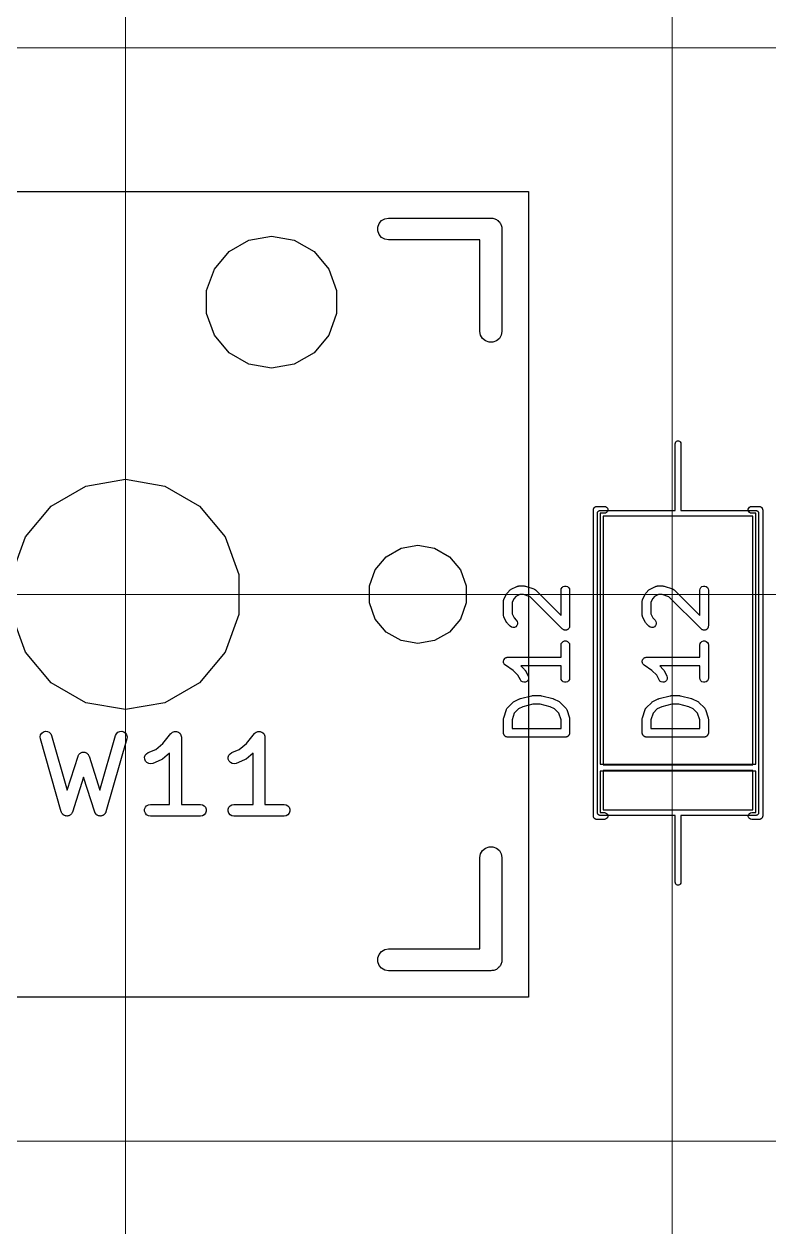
# Model space of a CAD drawing. Header units: millimetres. Extents: x 24 to 200, y 24 to 188.
# Drawn here: x 80.27 to 93.2, y 106.63 to 127.54 of the extents above; entities that cross this region are included whole.
import ezdxf

# ---------------------------------------------------------------- set-up
doc = ezdxf.new("R2010")
doc.units = ezdxf.units.MM
doc.layers.add('3_SwitchPlate', color=6, linetype='Continuous')
doc.layers.add('7_PCBサンプル', color=7, linetype='Continuous')
doc.layers.add('補助線', color=4, linetype='Continuous', lineweight=5, transparency=0.5)

# ---------------------------------------------------------------- blocks, each defined once
blk = doc.blocks.new('hhskb2-F.SilkS')
at = {"layer": '7_PCBサンプル'}
for p, q in [((73.4495, -62.5041), (73.5068, -62.471)), ((73.5068, -62.471), (73.572, -62.4595)), ((73.572, -62.4595), (75.35, -62.4595)), ((75.35, -62.4595), (75.3664, -62.4624)), ((75.3664, -62.4624), (75.3831, -62.4624)), ((75.3831, -62.4624), (75.3987, -62.4681)), ((75.3987, -62.4681), (75.4152, -62.471)), ((75.4152, -62.471), (75.4296, -62.4793)), ((75.4296, -62.4793), (75.4453, -62.485)), ((75.4453, -62.485), (75.458, -62.4957)), ((75.458, -62.4957), (75.4725, -62.5041)), ((73.3844, -62.6169), (73.407, -62.5547)), ((73.3844, -62.6831), (73.3844, -62.6169)), ((73.407, -62.7452), (73.3844, -62.6831)), ((73.407, -62.5547), (73.4495, -62.5041)), ((75.4725, -62.5041), (75.4832, -62.5168)), ((75.4832, -62.5168), (75.4959, -62.5275)), ((75.4959, -62.5275), (75.5043, -62.542)), ((75.5043, -62.542), (75.515, -62.5547)), ((75.515, -62.5547), (75.5207, -62.5704)), ((75.5207, -62.5704), (75.529, -62.5848)), ((75.529, -62.5848), (75.5319, -62.6013)), ((75.5319, -62.6013), (75.5376, -62.6169)), ((75.5376, -62.6169), (75.5376, -62.6336)), ((75.5376, -62.6336), (75.5405, -62.65)), ((75.5405, -62.65), (75.5405, -64.428)), ((70.8025, -63.0411), (71.1476, -62.8418)), ((71.1476, -62.8418), (71.54, -62.7726)), ((71.54, -62.7726), (71.9324, -62.8418)), ((71.9324, -62.8418), (72.2775, -63.0411)), ((73.4495, -62.7959), (73.407, -62.7452)), ((73.5068, -62.829), (73.4495, -62.7959)), ((73.572, -62.8405), (73.5068, -62.829)), ((75.1595, -62.8405), (73.572, -62.8405)), ((75.1595, -64.428), (75.1595, -62.8405)), ((70.5464, -63.3463), (70.8025, -63.0411)), ((72.2775, -63.0411), (72.5336, -63.3463)), ((70.4101, -63.7208), (70.5464, -63.3463)), ((72.5336, -63.3463), (72.6699, -63.7208)), ((70.4101, -64.1192), (70.4101, -63.7208)), ((72.6699, -63.7208), (72.6699, -64.1192)), ((70.5464, -64.4937), (70.4101, -64.1192)), ((72.6699, -64.1192), (72.5336, -64.4937)), ((70.8025, -64.7989), (70.5464, -64.4937)), ((72.5336, -64.4937), (72.2775, -64.7989)), ((75.171, -64.4932), (75.1595, -64.428)), ((75.2041, -64.5505), (75.171, -64.4932)), ((75.2548, -64.593), (75.2041, -64.5505)), ((75.4959, -64.5505), (75.4453, -64.593)), ((75.529, -64.4932), (75.4959, -64.5505)), ((75.5405, -64.428), (75.529, -64.4932)), ((75.3169, -64.6156), (75.2548, -64.593)), ((75.3831, -64.6156), (75.3169, -64.6156)), ((75.4453, -64.593), (75.3831, -64.6156)), ((71.1476, -64.9982), (70.8025, -64.7989)), ((71.54, -65.0674), (71.1476, -64.9982)), ((71.9324, -64.9982), (71.54, -65.0674)), ((72.2775, -64.7989), (71.9324, -64.9982)), ((68.3154, -67.1192), (69, -66.9985)), ((69, -66.9985), (69.6846, -67.1192)), ((67.7134, -67.4667), (68.3154, -67.1192)), ((69.6846, -67.1192), (70.2865, -67.4667)), ((67.2666, -67.9992), (67.7134, -67.4667)), ((70.2865, -67.4667), (70.7334, -67.9992)), ((77.1309, -67.5196), (77.1327, -67.5147)), ((77.1327, -67.5147), (77.1336, -67.5095)), ((77.1336, -67.5095), (77.1362, -67.5049)), ((77.1362, -67.5049), (77.138, -67.5)), ((77.138, -67.5), (77.1414, -67.496)), ((77.1414, -67.496), (77.144, -67.4914)), ((77.144, -67.4914), (77.1481, -67.4881)), ((77.1481, -67.4881), (77.1514, -67.484)), ((77.1514, -67.484), (77.156, -67.4814)), ((77.156, -67.4814), (77.16, -67.478)), ((77.16, -67.478), (77.1649, -67.4762)), ((77.1649, -67.4762), (77.1695, -67.4736)), ((77.1695, -67.4736), (77.1747, -67.4727)), ((77.1747, -67.4727), (77.1796, -67.4709)), ((77.1796, -67.4709), (77.1848, -67.4709)), ((77.1848, -67.4709), (77.19, -67.47)), ((77.19, -67.47), (77.32, -67.47)), ((77.32, -67.47), (77.3405, -67.4736)), ((77.3405, -67.4736), (77.3586, -67.484)), ((77.3586, -67.484), (77.372, -67.5)), ((77.372, -67.5), (77.3791, -67.5196)), ((79.8209, -67.5196), (79.828, -67.5)), ((79.828, -67.5), (79.8414, -67.484)), ((79.8414, -67.484), (79.8595, -67.4736)), ((79.8595, -67.4736), (79.88, -67.47)), ((79.88, -67.47), (80.01, -67.47)), ((80.01, -67.47), (80.0152, -67.4709)), ((80.0152, -67.4709), (80.0204, -67.4709)), ((80.0204, -67.4709), (80.0253, -67.4727)), ((80.0253, -67.4727), (80.0305, -67.4736)), ((80.0305, -67.4736), (80.0351, -67.4762)), ((80.0351, -67.4762), (80.04, -67.478)), ((80.04, -67.478), (80.044, -67.4814)), ((80.044, -67.4814), (80.0486, -67.484)), ((80.0486, -67.484), (80.0519, -67.4881)), ((80.0519, -67.4881), (80.056, -67.4914)), ((80.056, -67.4914), (80.0586, -67.496)), ((80.0586, -67.496), (80.062, -67.5)), ((80.062, -67.5), (80.0638, -67.5049)), ((80.0638, -67.5049), (80.0664, -67.5095)), ((80.0664, -67.5095), (80.0673, -67.5147)), ((80.0673, -67.5147), (80.0691, -67.5196)), ((77.13, -67.53), (77.1309, -67.5248)), ((77.13, -72.85), (77.13, -67.53)), ((77.1309, -67.5248), (77.1309, -67.5196)), ((77.32, -67.59), (77.25, -67.59)), ((77.25, -67.59), (77.25, -71.95)), ((77.3405, -67.5864), (77.32, -67.59)), ((77.3586, -67.576), (77.3405, -67.5864)), ((77.372, -67.56), (77.3586, -67.576)), ((77.3791, -67.5404), (77.372, -67.56)), ((77.3791, -67.5196), (77.3791, -67.5404)), ((79.8209, -67.5404), (79.8209, -67.5196)), ((79.828, -67.56), (79.8209, -67.5404)), ((79.8414, -67.576), (79.828, -67.56)), ((79.8595, -67.5864), (79.8414, -67.576)), ((79.88, -67.59), (79.8595, -67.5864)), ((79.95, -67.59), (79.88, -67.59)), ((79.95, -71.95), (79.95, -67.59)), ((80.0691, -67.5196), (80.0691, -67.5248)), ((80.0691, -67.5248), (80.07, -67.53)), ((80.07, -67.53), (80.07, -72.85)), ((67.0289, -68.6524), (67.2666, -67.9992)), ((70.7334, -67.9992), (70.9711, -68.6524)), ((73.3403, -68.5729), (73.531, -68.3457)), ((73.531, -68.3457), (73.7879, -68.1974)), ((73.7879, -68.1974), (74.08, -68.1458)), ((74.08, -68.1458), (74.3721, -68.1974)), ((74.3721, -68.1974), (74.629, -68.3457)), ((74.629, -68.3457), (74.8197, -68.5729)), ((70.9711, -68.6524), (70.9711, -69.3476)), ((73.2388, -68.8517), (73.3403, -68.5729)), ((74.8197, -68.5729), (74.9212, -68.8517)), ((73.2388, -69.1483), (73.2388, -68.8517)), ((74.9212, -68.8517), (74.9212, -69.1483)), ((75.6301, -68.9801), (75.637, -68.9703)), ((75.637, -68.9703), (75.6846, -68.9227)), ((75.6846, -68.9227), (75.6944, -68.9158)), ((75.6944, -68.9158), (75.7041, -68.9086)), ((75.7041, -68.9086), (75.7993, -68.861)), ((75.7993, -68.861), (75.8035, -68.8598)), ((75.8035, -68.8598), (75.8072, -68.8576)), ((75.8072, -68.8576), (75.8159, -68.8561)), ((75.8159, -68.8561), (75.8243, -68.8536)), ((75.8243, -68.8536), (75.8286, -68.8538)), ((75.8286, -68.8538), (75.8329, -68.8531)), ((75.8329, -68.8531), (75.9281, -68.8531)), ((75.9281, -68.8531), (75.9399, -68.8552)), ((75.9399, -68.8552), (75.9518, -68.8569)), ((75.9518, -68.8569), (76.0947, -68.9046)), ((76.0947, -68.9046), (76.0985, -68.9066)), ((76.0985, -68.9066), (76.1026, -68.9077)), ((76.1026, -68.9077), (76.1098, -68.9128)), ((76.1098, -68.9128), (76.1176, -68.917)), ((76.1176, -68.917), (76.1204, -68.9202)), ((76.1204, -68.9202), (76.124, -68.9227)), ((76.124, -68.9227), (76.5674, -69.3661)), ((76.5674, -68.9281), (76.5719, -68.9024)), ((76.5674, -69.3661), (76.5674, -68.9281)), ((76.5719, -68.9024), (76.5849, -68.8799)), ((76.5849, -68.8799), (76.6049, -68.8631)), ((76.6049, -68.8631), (76.6294, -68.8542)), ((76.6294, -68.8542), (76.6554, -68.8542)), ((76.6554, -68.8542), (76.6799, -68.8631)), ((76.6799, -68.8631), (76.6998, -68.8799)), ((76.6998, -68.8799), (76.7129, -68.9024)), ((76.7129, -68.9024), (76.7174, -68.9281)), ((76.7174, -68.9281), (76.7174, -69.5471)), ((73.3403, -69.4271), (73.2388, -69.1483)), ((74.9212, -69.1483), (74.8197, -69.4271)), ((75.5674, -69.1186), (75.5681, -69.1143)), ((75.5674, -69.3567), (75.5674, -69.1186)), ((75.5679, -69.11), (75.5704, -69.1016)), ((75.5681, -69.1143), (75.5679, -69.11)), ((75.5704, -69.1016), (75.5719, -69.0929)), ((75.5719, -69.0929), (75.5741, -69.0892)), ((75.5741, -69.0892), (75.5753, -69.085)), ((75.5753, -69.085), (75.6229, -68.9898)), ((75.6229, -68.9898), (75.6301, -68.9801)), ((75.7516, -69.0678), (75.7174, -69.1363)), ((75.7174, -69.1363), (75.7174, -69.339)), ((75.782, -69.0374), (75.7516, -69.0678)), ((75.8506, -69.0031), (75.782, -69.0374)), ((75.9159, -69.0031), (75.8506, -69.0031)), ((76.0304, -69.0413), (75.9159, -69.0031)), ((76.5893, -69.6002), (76.0304, -69.0413)), ((67.2666, -70.0008), (67.0289, -69.3476)), ((70.9711, -69.3476), (70.7334, -70.0008)), ((75.5681, -69.3609), (75.5674, -69.3567)), ((75.5679, -69.3652), (75.5681, -69.3609)), ((75.5704, -69.3737), (75.5679, -69.3652)), ((75.5719, -69.3823), (75.5704, -69.3737)), ((75.5741, -69.3861), (75.5719, -69.3823)), ((75.5753, -69.3902), (75.5741, -69.3861)), ((75.6229, -69.4854), (75.5753, -69.3902)), ((75.7174, -69.339), (75.7516, -69.4075)), ((73.531, -69.6543), (73.3403, -69.4271)), ((74.8197, -69.4271), (74.629, -69.6543)), ((75.6301, -69.4951), (75.6229, -69.4854)), ((75.637, -69.5049), (75.6301, -69.4951)), ((75.6846, -69.5526), (75.637, -69.5049)), ((75.7059, -69.5675), (75.6846, -69.5526)), ((75.7311, -69.5742), (75.7059, -69.5675)), ((75.757, -69.572), (75.7311, -69.5742)), ((75.7516, -69.4075), (75.7907, -69.4465)), ((75.7806, -69.561), (75.757, -69.572)), ((75.7991, -69.5425), (75.7806, -69.561)), ((75.7907, -69.4465), (75.8056, -69.4678)), ((75.8101, -69.5189), (75.7991, -69.5425)), ((75.8056, -69.4678), (75.8123, -69.493)), ((75.8123, -69.493), (75.8101, -69.5189)), ((76.5974, -69.6058), (76.5893, -69.6002)), ((76.6923, -69.6016), (76.6854, -69.6086)), ((76.6998, -69.5954), (76.6923, -69.6016)), ((76.7015, -69.5925), (76.6998, -69.5954)), ((76.7038, -69.5902), (76.7015, -69.5925)), ((76.708, -69.5813), (76.7038, -69.5902)), ((76.7129, -69.5728), (76.708, -69.5813)), ((76.7134, -69.5695), (76.7129, -69.5728)), ((76.7148, -69.5666), (76.7134, -69.5695)), ((76.7157, -69.5568), (76.7148, -69.5666)), ((76.7174, -69.5471), (76.7157, -69.5568)), ((73.7879, -69.8026), (73.531, -69.6543)), ((74.08, -69.8541), (73.7879, -69.8026)), ((74.3721, -69.8026), (74.08, -69.8541)), ((74.629, -69.6543), (74.3721, -69.8026)), ((76.6049, -69.6121), (76.5974, -69.6058)), ((76.608, -69.6132), (76.6049, -69.6121)), ((76.6049, -69.8155), (76.6294, -69.8066)), ((76.6107, -69.6151), (76.608, -69.6132)), ((76.6202, -69.6177), (76.6107, -69.6151)), ((76.6294, -69.621), (76.6202, -69.6177)), ((76.6327, -69.621), (76.6294, -69.621)), ((76.6294, -69.8066), (76.6554, -69.8066)), ((76.6358, -69.6219), (76.6327, -69.621)), ((76.6456, -69.621), (76.6358, -69.6219)), ((76.6554, -69.621), (76.6456, -69.621)), ((76.6585, -69.6199), (76.6554, -69.621)), ((76.6554, -69.8066), (76.6799, -69.8155)), ((76.6618, -69.6196), (76.6585, -69.6199)), ((76.6707, -69.6154), (76.6618, -69.6196)), ((76.6799, -69.6121), (76.6707, -69.6154)), ((76.6824, -69.61), (76.6799, -69.6121)), ((76.6854, -69.6086), (76.6824, -69.61)), ((67.7134, -70.5332), (67.2666, -70.0008)), ((70.7334, -70.0008), (70.2865, -70.5332)), ((76.5674, -69.8805), (76.5719, -69.8548)), ((76.5674, -70.0912), (76.5674, -69.8805)), ((76.5719, -69.8548), (76.5849, -69.8323)), ((76.5849, -69.8323), (76.6049, -69.8155)), ((76.6799, -69.8155), (76.6998, -69.8323)), ((76.6998, -69.8323), (76.7129, -69.8548)), ((76.7129, -69.8548), (76.7174, -69.8805)), ((76.7174, -69.8805), (76.7174, -70.4519)), ((75.5675, -70.1614), (75.5685, -70.1573)), ((75.5685, -70.1703), (75.5675, -70.1614)), ((75.5685, -70.1532), (75.5716, -70.1448)), ((75.5685, -70.1573), (75.5685, -70.1532)), ((75.5685, -70.1792), (75.5685, -70.1703)), ((75.5699, -70.1831), (75.5685, -70.1792)), ((75.5704, -70.1873), (75.5699, -70.1831)), ((75.5744, -70.1953), (75.5704, -70.1873)), ((75.5716, -70.1448), (75.5737, -70.1361)), ((75.5737, -70.1361), (75.576, -70.1326)), ((75.5774, -70.2037), (75.5744, -70.1953)), ((75.576, -70.1326), (75.5774, -70.1287)), ((75.5774, -70.1287), (75.5832, -70.1218)), ((75.5801, -70.2069), (75.5774, -70.2037)), ((75.5819, -70.2106), (75.5801, -70.2069)), ((75.5884, -70.2168), (75.5819, -70.2106)), ((75.5832, -70.1218), (75.5881, -70.1144)), ((75.5881, -70.1144), (75.5915, -70.1119)), ((75.5942, -70.2236), (75.5884, -70.2168)), ((75.5915, -70.1119), (75.5942, -70.1087)), ((75.5942, -70.1087), (75.6019, -70.1043)), ((75.5978, -70.2257), (75.5942, -70.2236)), ((75.6008, -70.2286), (75.5978, -70.2257)), ((75.7375, -70.3197), (75.6008, -70.2286)), ((75.6019, -70.1043), (75.6091, -70.099)), ((75.6091, -70.099), (75.6131, -70.0978)), ((75.6131, -70.0978), (75.6167, -70.0957)), ((75.6167, -70.0957), (75.6255, -70.0942)), ((75.6255, -70.0942), (75.6341, -70.0916)), ((75.6341, -70.0916), (75.6383, -70.0919)), ((75.6383, -70.0919), (75.6424, -70.0912)), ((75.6424, -70.0912), (76.5674, -70.0912)), ((75.8188, -70.4011), (75.7375, -70.3197)), ((75.861, -70.4854), (75.8188, -70.4011)), ((76.5674, -70.2412), (75.8711, -70.2412)), ((75.8711, -70.2412), (75.9335, -70.3036)), ((75.9335, -70.3036), (75.9404, -70.3135)), ((75.9404, -70.3135), (75.9476, -70.3231)), ((75.9476, -70.3231), (75.9952, -70.4184)), ((75.9952, -70.4184), (76.0026, -70.4433)), ((76.5674, -70.4519), (76.5674, -70.2412)), ((68.3154, -70.8808), (67.7134, -70.5332)), ((70.2865, -70.5332), (69.6846, -70.8808)), ((75.8765, -70.5064), (75.861, -70.4854)), ((75.8983, -70.5207), (75.8765, -70.5064)), ((75.9236, -70.5268), (75.8983, -70.5207)), ((75.9495, -70.5238), (75.9236, -70.5268)), ((75.9728, -70.5121), (75.9495, -70.5238)), ((75.9907, -70.4932), (75.9728, -70.5121)), ((76.001, -70.4693), (75.9907, -70.4932)), ((76.0026, -70.4433), (76.001, -70.4693)), ((76.5719, -70.4776), (76.5674, -70.4519)), ((76.5849, -70.5001), (76.5719, -70.4776)), ((76.6049, -70.5169), (76.5849, -70.5001)), ((76.6294, -70.5258), (76.6049, -70.5169)), ((76.6554, -70.5258), (76.6294, -70.5258)), ((76.6799, -70.5169), (76.6554, -70.5258)), ((76.6998, -70.5001), (76.6799, -70.5169)), ((76.7129, -70.4776), (76.6998, -70.5001)), ((76.7174, -70.4519), (76.7129, -70.4776)), ((75.7517, -70.861), (75.8469, -70.8134)), ((75.8469, -70.8134), (75.8548, -70.8111)), ((75.8548, -70.8111), (75.8623, -70.8077)), ((75.8623, -70.8077), (76.0528, -70.7601)), ((76.0528, -70.7601), (76.0619, -70.7595)), ((76.0619, -70.7595), (76.071, -70.7579)), ((76.071, -70.7579), (76.2138, -70.7579)), ((76.2138, -70.7579), (76.2228, -70.7595)), ((76.2228, -70.7595), (76.232, -70.7601)), ((76.232, -70.7601), (76.4225, -70.8077)), ((76.4225, -70.8077), (76.43, -70.8111)), ((76.43, -70.8111), (76.4378, -70.8134)), ((76.4378, -70.8134), (76.5331, -70.861)), ((69, -71.0015), (68.3154, -70.8808)), ((69.6846, -70.8808), (69, -71.0015)), ((75.5712, -71.1425), (75.6188, -70.9996)), ((75.6188, -70.9996), (75.6209, -70.9958)), ((75.6209, -70.9958), (75.622, -70.9916)), ((75.622, -70.9916), (75.6271, -70.9844)), ((75.6271, -70.9844), (75.6313, -70.9767)), ((75.6313, -70.9767), (75.6345, -70.9738)), ((75.6345, -70.9738), (75.637, -70.9703)), ((75.637, -70.9703), (75.7322, -70.8751)), ((75.7556, -71.0638), (75.7174, -71.1784)), ((75.7322, -70.8751), (75.742, -70.8682)), ((75.742, -70.8682), (75.7517, -70.861)), ((75.8297, -70.9897), (75.7556, -71.0638)), ((75.9067, -70.9512), (75.8297, -70.9897)), ((76.0802, -70.9079), (75.9067, -70.9512)), ((76.2046, -70.9079), (76.0802, -70.9079)), ((76.3781, -70.9512), (76.2046, -70.9079)), ((76.4551, -70.9897), (76.3781, -70.9512)), ((76.5292, -71.0638), (76.4551, -70.9897)), ((76.5674, -71.1784), (76.5292, -71.0638)), ((76.5331, -70.861), (76.5427, -70.8682)), ((76.5427, -70.8682), (76.5526, -70.8751)), ((76.5526, -70.8751), (76.6478, -70.9703)), ((76.6478, -70.9703), (76.6503, -70.9738)), ((76.6503, -70.9738), (76.6535, -70.9767)), ((76.6535, -70.9767), (76.6577, -70.9844)), ((76.6577, -70.9844), (76.6627, -70.9916)), ((76.6627, -70.9916), (76.6639, -70.9958)), ((76.6639, -70.9958), (76.6659, -70.9996)), ((76.6659, -70.9996), (76.7135, -71.1425)), ((75.5674, -71.1662), (75.5695, -71.1543)), ((75.5674, -71.4043), (75.5674, -71.1662)), ((75.5695, -71.1543), (75.5712, -71.1425)), ((75.7174, -71.1784), (75.7174, -71.3293)), ((76.5674, -71.3293), (76.5674, -71.1784)), ((76.7135, -71.1425), (76.7153, -71.1543)), ((76.7153, -71.1543), (76.7174, -71.1662)), ((76.7174, -71.1662), (76.7174, -71.4043)), ((67.5198, -71.4723), (67.5284, -71.4381)), ((67.5235, -71.5074), (67.5198, -71.4723)), ((67.5284, -71.4381), (67.5481, -71.4089)), ((67.5481, -71.4089), (67.5767, -71.3882)), ((67.5767, -71.3882), (67.6106, -71.3785)), ((67.6106, -71.3785), (67.6458, -71.381)), ((67.6458, -71.381), (67.678, -71.3953)), ((67.678, -71.3953), (67.7034, -71.4199)), ((67.7034, -71.4199), (67.7188, -71.4516)), ((67.7188, -71.4516), (67.9895, -72.399)), ((68.5591, -72.399), (68.8297, -71.4516)), ((68.8297, -71.4516), (68.8452, -71.4199)), ((68.8452, -71.4199), (68.8705, -71.3953)), ((68.8705, -71.3953), (68.9028, -71.381)), ((68.9028, -71.381), (68.938, -71.3785)), ((68.938, -71.3785), (68.9719, -71.3882)), ((68.9719, -71.3882), (69.0004, -71.4089)), ((69.0004, -71.4089), (69.0202, -71.4381)), ((69.0202, -71.4381), (69.0288, -71.4723)), ((69.0288, -71.4723), (69.0251, -71.5074)), ((69.6528, -71.5895), (69.7915, -71.4161)), ((69.7915, -71.4161), (69.7924, -71.4153)), ((69.7924, -71.4153), (69.793, -71.4142)), ((69.793, -71.4142), (69.8056, -71.4036)), ((69.8056, -71.4036), (69.818, -71.3927)), ((69.818, -71.3927), (69.8191, -71.3923)), ((69.8191, -71.3923), (69.8201, -71.3915)), ((69.8201, -71.3915), (69.8355, -71.3859)), ((69.8355, -71.3859), (69.8509, -71.3799)), ((69.8509, -71.3799), (69.8521, -71.3799)), ((69.8521, -71.3799), (69.8532, -71.3795)), ((69.8532, -71.3795), (69.8696, -71.3795)), ((69.8696, -71.3795), (69.8862, -71.3791)), ((69.8862, -71.3791), (69.8873, -71.3795)), ((69.8873, -71.3795), (69.8885, -71.3795)), ((69.8885, -71.3795), (69.904, -71.3851)), ((69.904, -71.3851), (69.9196, -71.3904)), ((69.9196, -71.3904), (69.9205, -71.3911)), ((69.9205, -71.3911), (69.9217, -71.3915)), ((69.9217, -71.3915), (69.9343, -71.4021)), ((69.9343, -71.4021), (69.9471, -71.4124)), ((69.9471, -71.4124), (69.9478, -71.4134)), ((69.9478, -71.4134), (69.9487, -71.4142)), ((69.9487, -71.4142), (69.9569, -71.4285)), ((69.9569, -71.4285), (69.9655, -71.4426)), ((69.9655, -71.4426), (69.9657, -71.4437)), ((69.9657, -71.4437), (69.9663, -71.4448)), ((69.9663, -71.4448), (69.9692, -71.461)), ((69.9692, -71.461), (69.9724, -71.4771)), ((69.9724, -71.4771), (69.9722, -71.4783)), ((69.9722, -71.4783), (69.9725, -71.4795)), ((69.9725, -71.4795), (69.9725, -72.6479)), ((71.1042, -71.5895), (71.2429, -71.4161)), ((71.2429, -71.4161), (71.2439, -71.4153)), ((71.2439, -71.4153), (71.2445, -71.4142)), ((71.2445, -71.4142), (71.2571, -71.4036)), ((71.2571, -71.4036), (71.2694, -71.3927)), ((71.2694, -71.3927), (71.2706, -71.3923)), ((71.2706, -71.3923), (71.2715, -71.3915)), ((71.2715, -71.3915), (71.2869, -71.3859)), ((71.2869, -71.3859), (71.3023, -71.3799)), ((71.3023, -71.3799), (71.3035, -71.3799)), ((71.3035, -71.3799), (71.3046, -71.3795)), ((71.3046, -71.3795), (71.3211, -71.3795)), ((71.3211, -71.3795), (71.3376, -71.3791)), ((71.3376, -71.3791), (71.3387, -71.3795)), ((71.3387, -71.3795), (71.3399, -71.3795)), ((71.3399, -71.3795), (71.3554, -71.3851)), ((71.3554, -71.3851), (71.371, -71.3904)), ((71.371, -71.3904), (71.372, -71.3911)), ((71.372, -71.3911), (71.3731, -71.3915)), ((71.3731, -71.3915), (71.3857, -71.4021)), ((71.3857, -71.4021), (71.3986, -71.4124)), ((71.3986, -71.4124), (71.3992, -71.4134)), ((71.3992, -71.4134), (71.4001, -71.4142)), ((71.4001, -71.4142), (71.4083, -71.4285)), ((71.4083, -71.4285), (71.4169, -71.4426)), ((71.4169, -71.4426), (71.4172, -71.4437)), ((71.4172, -71.4437), (71.4178, -71.4448)), ((71.4178, -71.4448), (71.4206, -71.461)), ((71.4206, -71.461), (71.4239, -71.4771)), ((71.4239, -71.4771), (71.4237, -71.4783)), ((71.4237, -71.4783), (71.4239, -71.4795)), ((71.4239, -71.4795), (71.4239, -72.6479)), ((75.5685, -71.4107), (75.5674, -71.4043)), ((75.5685, -71.4173), (75.5685, -71.4107)), ((75.5708, -71.4235), (75.5685, -71.4173)), ((75.5719, -71.4299), (75.5708, -71.4235)), ((75.5752, -71.4356), (75.5719, -71.4299)), ((75.5774, -71.4418), (75.5752, -71.4356)), ((75.5816, -71.4468), (75.5774, -71.4418)), ((75.5849, -71.4525), (75.5816, -71.4468)), ((75.59, -71.4567), (75.5849, -71.4525)), ((75.5942, -71.4617), (75.59, -71.4567)), ((75.5999, -71.465), (75.5942, -71.4617)), ((75.6049, -71.4692), (75.5999, -71.465)), ((75.611, -71.4715), (75.6049, -71.4692)), ((75.6167, -71.4748), (75.611, -71.4715)), ((75.6232, -71.4759), (75.6167, -71.4748)), ((75.6294, -71.4781), (75.6232, -71.4759)), ((75.6359, -71.4781), (75.6294, -71.4781)), ((75.6424, -71.4793), (75.6359, -71.4781)), ((76.6424, -71.4793), (75.6424, -71.4793)), ((75.7174, -71.3293), (76.5674, -71.3293)), ((76.6488, -71.4781), (76.6424, -71.4793)), ((76.6554, -71.4781), (76.6488, -71.4781)), ((76.6616, -71.4759), (76.6554, -71.4781)), ((76.668, -71.4748), (76.6616, -71.4759)), ((76.6737, -71.4715), (76.668, -71.4748)), ((76.6799, -71.4692), (76.6737, -71.4715)), ((76.6849, -71.465), (76.6799, -71.4692)), ((76.6906, -71.4617), (76.6849, -71.465)), ((76.6948, -71.4567), (76.6906, -71.4617)), ((76.6998, -71.4525), (76.6948, -71.4567)), ((76.7031, -71.4468), (76.6998, -71.4525)), ((76.7073, -71.4418), (76.7031, -71.4468)), ((76.7096, -71.4356), (76.7073, -71.4418)), ((76.7129, -71.4299), (76.7096, -71.4356)), ((76.714, -71.4235), (76.7129, -71.4299)), ((76.7162, -71.4173), (76.714, -71.4235)), ((76.7174, -71.4043), (76.7162, -71.4107)), ((76.7162, -71.4107), (76.7162, -71.4173)), ((67.8863, -72.7774), (67.5235, -71.5074)), ((69.0251, -71.5074), (68.6623, -72.7774)), ((69.3964, -71.7486), (69.5273, -71.694)), ((69.5273, -71.694), (69.6528, -71.5895)), ((70.8478, -71.7486), (70.9788, -71.694)), ((70.9788, -71.694), (71.1042, -71.5895)), ((67.9895, -72.399), (68.1775, -71.8114)), ((68.1775, -71.8114), (68.1794, -71.8078)), ((68.1794, -71.8078), (68.1803, -71.8039)), ((68.1803, -71.8039), (68.1876, -71.7923)), ((68.1876, -71.7923), (68.1939, -71.7802)), ((68.1939, -71.7802), (68.1969, -71.7775)), ((68.1969, -71.7775), (68.1991, -71.7741)), ((68.1991, -71.7741), (68.2099, -71.7657)), ((68.2099, -71.7657), (68.2201, -71.7565)), ((68.2201, -71.7565), (68.2238, -71.7549)), ((68.2238, -71.7549), (68.227, -71.7525)), ((68.227, -71.7525), (68.24, -71.7483)), ((68.24, -71.7483), (68.2527, -71.7431)), ((68.2527, -71.7431), (68.2568, -71.7429)), ((68.2568, -71.7429), (68.2606, -71.7417)), ((68.2606, -71.7417), (68.2743, -71.7422)), ((68.2743, -71.7422), (68.288, -71.7417)), ((68.288, -71.7417), (68.2918, -71.7429)), ((68.2918, -71.7429), (68.2959, -71.7431)), ((68.2959, -71.7431), (68.3085, -71.7483)), ((68.3085, -71.7483), (68.3216, -71.7525)), ((68.3216, -71.7525), (68.3248, -71.7549)), ((68.3248, -71.7549), (68.3285, -71.7565)), ((68.3285, -71.7565), (68.3387, -71.7657)), ((68.3387, -71.7657), (68.3495, -71.7741)), ((68.3495, -71.7741), (68.3516, -71.7775)), ((68.3516, -71.7775), (68.3546, -71.7802)), ((68.3546, -71.7802), (68.361, -71.7923)), ((68.361, -71.7923), (68.3683, -71.8039)), ((68.3683, -71.8039), (68.3692, -71.8078)), ((68.3692, -71.8078), (68.3711, -71.8114)), ((68.3711, -71.8114), (68.5591, -72.399)), ((69.3347, -71.8293), (69.3452, -71.7957)), ((69.3363, -71.8646), (69.3347, -71.8293)), ((69.3499, -71.8971), (69.3363, -71.8646)), ((69.3452, -71.7957), (69.3666, -71.7676)), ((69.3737, -71.9231), (69.3499, -71.8971)), ((69.3666, -71.7676), (69.3964, -71.7486)), ((69.6196, -71.8757), (69.4745, -71.9362)), ((69.6324, -71.8675), (69.6196, -71.8757)), ((69.6456, -71.86), (69.6324, -71.8675)), ((69.7693, -71.7569), (69.6456, -71.86)), ((69.7693, -72.6479), (69.7693, -71.7569)), ((70.7861, -71.8293), (70.7966, -71.7957)), ((70.7877, -71.8646), (70.7861, -71.8293)), ((70.8013, -71.8971), (70.7877, -71.8646)), ((70.7966, -71.7957), (70.8181, -71.7676)), ((70.8252, -71.9231), (70.8013, -71.8971)), ((70.8181, -71.7676), (70.8478, -71.7486)), ((71.0711, -71.8757), (70.9259, -71.9362)), ((71.0839, -71.8675), (71.0711, -71.8757)), ((71.097, -71.86), (71.0839, -71.8675)), ((71.2207, -71.7569), (71.097, -71.86)), ((71.2207, -72.6479), (71.2207, -71.7569)), ((69.4051, -71.9393), (69.3737, -71.9231)), ((69.4401, -71.9439), (69.4051, -71.9393)), ((69.4745, -71.9362), (69.4401, -71.9439)), ((70.8565, -71.9393), (70.8252, -71.9231)), ((70.8915, -71.9439), (70.8565, -71.9393)), ((70.9259, -71.9362), (70.8915, -71.9439)), ((77.25, -71.95), (79.95, -71.95)), ((79.95, -72.07), (77.25, -72.07)), ((77.25, -72.07), (77.25, -72.79)), ((79.95, -72.79), (79.95, -72.07)), ((68.2743, -72.1757), (68.0808, -72.7805)), ((68.4678, -72.7805), (68.2743, -72.1757)), ((69.3354, -72.7319), (69.3474, -72.6987)), ((69.3354, -72.7672), (69.3354, -72.7319)), ((69.3474, -72.6987), (69.3701, -72.6717)), ((69.3701, -72.6717), (69.4007, -72.6541)), ((69.4007, -72.6541), (69.4354, -72.6479)), ((69.4354, -72.6479), (69.7693, -72.6479)), ((69.9725, -72.6479), (70.3063, -72.6479)), ((70.3063, -72.6479), (70.341, -72.6541)), ((70.341, -72.6541), (70.3716, -72.6717)), ((70.3716, -72.6717), (70.3943, -72.6987)), ((70.3943, -72.6987), (70.4063, -72.7319)), ((70.4063, -72.7319), (70.4063, -72.7672)), ((70.7868, -72.7319), (70.7989, -72.6987)), ((70.7868, -72.7672), (70.7868, -72.7319)), ((70.7989, -72.6987), (70.8216, -72.6717)), ((70.8216, -72.6717), (70.8521, -72.6541)), ((70.8521, -72.6541), (70.8869, -72.6479)), ((70.8869, -72.6479), (71.2207, -72.6479)), ((71.4239, -72.6479), (71.7577, -72.6479)), ((71.7577, -72.6479), (71.7925, -72.6541)), ((71.7925, -72.6541), (71.823, -72.6717)), ((71.823, -72.6717), (71.8457, -72.6987)), ((71.8457, -72.6987), (71.8578, -72.7319)), ((71.8578, -72.7319), (71.8578, -72.7672)), ((67.8888, -72.7825), (67.8863, -72.7774)), ((67.89, -72.788), (67.8888, -72.7825)), ((67.8964, -72.7983), (67.89, -72.788)), ((67.9017, -72.8092), (67.8964, -72.7983)), ((67.9058, -72.8131), (67.9017, -72.8092)), ((67.9088, -72.8178), (67.9058, -72.8131)), ((67.9184, -72.8253), (67.9088, -72.8178)), ((67.9271, -72.8337), (67.9184, -72.8253)), ((67.9322, -72.836), (67.9271, -72.8337)), ((67.9367, -72.8394), (67.9322, -72.836)), ((67.9483, -72.8431), (67.9367, -72.8394)), ((67.9593, -72.8481), (67.9483, -72.8431)), ((67.9649, -72.8485), (67.9593, -72.8481)), ((67.9703, -72.8502), (67.9649, -72.8485)), ((67.9824, -72.8497), (67.9703, -72.8502)), ((67.9945, -72.8506), (67.9824, -72.8497)), ((67.9999, -72.849), (67.9945, -72.8506)), ((68.0056, -72.8488), (67.9999, -72.849)), ((68.0168, -72.8442), (68.0056, -72.8488)), ((68.0285, -72.8409), (68.0168, -72.8442)), ((68.033, -72.8376), (68.0285, -72.8409)), ((68.0382, -72.8354), (68.033, -72.8376)), ((68.0472, -72.8273), (68.0382, -72.8354)), ((68.057, -72.8202), (68.0472, -72.8273)), ((68.0602, -72.8155), (68.057, -72.8202)), ((68.0643, -72.8117), (68.0602, -72.8155)), ((68.07, -72.801), (68.0643, -72.8117)), ((68.0768, -72.7909), (68.07, -72.801)), ((68.0781, -72.7855), (68.0768, -72.7909)), ((68.0808, -72.7805), (68.0781, -72.7855)), ((68.4704, -72.7855), (68.4678, -72.7805)), ((68.4718, -72.7909), (68.4704, -72.7855)), ((68.4786, -72.801), (68.4718, -72.7909)), ((68.4842, -72.8117), (68.4786, -72.801)), ((68.4884, -72.8155), (68.4842, -72.8117)), ((68.4916, -72.8202), (68.4884, -72.8155)), ((68.5014, -72.8273), (68.4916, -72.8202)), ((68.5103, -72.8354), (68.5014, -72.8273)), ((68.5156, -72.8376), (68.5103, -72.8354)), ((68.5201, -72.8409), (68.5156, -72.8376)), ((68.5318, -72.8442), (68.5201, -72.8409)), ((68.543, -72.8488), (68.5318, -72.8442)), ((68.5486, -72.849), (68.543, -72.8488)), ((68.554, -72.8506), (68.5486, -72.849)), ((68.5661, -72.8497), (68.554, -72.8506)), ((68.5783, -72.8502), (68.5661, -72.8497)), ((68.5836, -72.8485), (68.5783, -72.8502)), ((68.5892, -72.8481), (68.5836, -72.8485)), ((68.6003, -72.8431), (68.5892, -72.8481)), ((68.6119, -72.8394), (68.6003, -72.8431)), ((68.6163, -72.836), (68.6119, -72.8394)), ((68.6215, -72.8337), (68.6163, -72.836)), ((68.6302, -72.8253), (68.6215, -72.8337)), ((68.6398, -72.8178), (68.6302, -72.8253)), ((68.6428, -72.8131), (68.6398, -72.8178)), ((68.6468, -72.8092), (68.6428, -72.8131)), ((68.6521, -72.7983), (68.6468, -72.8092)), ((68.6586, -72.788), (68.6521, -72.7983)), ((68.6598, -72.7825), (68.6586, -72.788)), ((68.6623, -72.7774), (68.6598, -72.7825)), ((69.3474, -72.8003), (69.3354, -72.7672)), ((69.3701, -72.8274), (69.3474, -72.8003)), ((69.4007, -72.845), (69.3701, -72.8274)), ((69.4354, -72.8511), (69.4007, -72.845)), ((70.3063, -72.8511), (69.4354, -72.8511)), ((70.341, -72.845), (70.3063, -72.8511)), ((70.3716, -72.8274), (70.341, -72.845)), ((70.3943, -72.8003), (70.3716, -72.8274)), ((70.4063, -72.7672), (70.3943, -72.8003)), ((70.7989, -72.8003), (70.7868, -72.7672)), ((70.8216, -72.8274), (70.7989, -72.8003)), ((70.8521, -72.845), (70.8216, -72.8274)), ((70.8869, -72.8511), (70.8521, -72.845)), ((71.7577, -72.8511), (70.8869, -72.8511)), ((71.7925, -72.845), (71.7577, -72.8511)), ((71.823, -72.8274), (71.7925, -72.845)), ((71.8457, -72.8003), (71.823, -72.8274)), ((71.8578, -72.7672), (71.8457, -72.8003)), ((77.1309, -72.8552), (77.13, -72.85)), ((77.1309, -72.8604), (77.1309, -72.8552)), ((77.1327, -72.8653), (77.1309, -72.8604)), ((77.1336, -72.8705), (77.1327, -72.8653)), ((77.1362, -72.8751), (77.1336, -72.8705)), ((77.138, -72.88), (77.1362, -72.8751)), ((77.1414, -72.884), (77.138, -72.88)), ((77.144, -72.8886), (77.1414, -72.884)), ((77.1481, -72.8919), (77.144, -72.8886)), ((77.1514, -72.896), (77.1481, -72.8919)), ((77.156, -72.8986), (77.1514, -72.896)), ((77.16, -72.902), (77.156, -72.8986)), ((77.1649, -72.9038), (77.16, -72.902)), ((77.1695, -72.9064), (77.1649, -72.9038)), ((77.1747, -72.9073), (77.1695, -72.9064)), ((77.1796, -72.9091), (77.1747, -72.9073)), ((77.1848, -72.9091), (77.1796, -72.9091)), ((77.19, -72.91), (77.1848, -72.9091)), ((77.32, -72.91), (77.19, -72.91)), ((77.25, -72.79), (77.32, -72.79)), ((77.32, -72.79), (77.3405, -72.7936)), ((77.3405, -72.9064), (77.32, -72.91)), ((77.3405, -72.7936), (77.3586, -72.804)), ((77.3586, -72.896), (77.3405, -72.9064)), ((77.3586, -72.804), (77.372, -72.82)), ((77.372, -72.88), (77.3586, -72.896)), ((77.372, -72.82), (77.3791, -72.8396)), ((77.3791, -72.8604), (77.372, -72.88)), ((77.3791, -72.8396), (77.3791, -72.8604)), ((79.8209, -72.8396), (79.828, -72.82)), ((79.8209, -72.8604), (79.8209, -72.8396)), ((79.828, -72.88), (79.8209, -72.8604)), ((79.828, -72.82), (79.8414, -72.804)), ((79.8414, -72.896), (79.828, -72.88)), ((79.8414, -72.804), (79.8595, -72.7936)), ((79.8595, -72.9064), (79.8414, -72.896)), ((79.8595, -72.7936), (79.88, -72.79)), ((79.88, -72.91), (79.8595, -72.9064)), ((79.88, -72.79), (79.95, -72.79)), ((80.01, -72.91), (79.88, -72.91)), ((80.0152, -72.9091), (80.01, -72.91)), ((80.0204, -72.9091), (80.0152, -72.9091)), ((80.0253, -72.9073), (80.0204, -72.9091)), ((80.0305, -72.9064), (80.0253, -72.9073)), ((80.0351, -72.9038), (80.0305, -72.9064)), ((80.04, -72.902), (80.0351, -72.9038)), ((80.044, -72.8986), (80.04, -72.902)), ((80.0486, -72.896), (80.044, -72.8986)), ((80.0519, -72.8919), (80.0486, -72.896)), ((80.056, -72.8886), (80.0519, -72.8919)), ((80.0586, -72.884), (80.056, -72.8886)), ((80.062, -72.88), (80.0586, -72.884)), ((80.0638, -72.8751), (80.062, -72.88)), ((80.0664, -72.8705), (80.0638, -72.8751)), ((80.0673, -72.8653), (80.0664, -72.8705)), ((80.0691, -72.8604), (80.0673, -72.8653)), ((80.07, -72.85), (80.0691, -72.8552)), ((80.0691, -72.8552), (80.0691, -72.8604)), ((75.1595, -73.572), (75.171, -73.5068)), ((75.1595, -75.1595), (75.1595, -73.572)), ((75.171, -73.5068), (75.2041, -73.4495)), ((75.2041, -73.4495), (75.2548, -73.407)), ((75.2548, -73.407), (75.3169, -73.3844)), ((75.3169, -73.3844), (75.3831, -73.3844)), ((75.3831, -73.3844), (75.4453, -73.407)), ((75.4453, -73.407), (75.4959, -73.4495)), ((75.4959, -73.4495), (75.529, -73.5068)), ((75.529, -73.5068), (75.5405, -73.572)), ((75.5405, -73.572), (75.5405, -75.35)), ((73.407, -75.2548), (73.4495, -75.2041)), ((73.4495, -75.2041), (73.5068, -75.171)), ((73.5068, -75.171), (73.572, -75.1595)), ((73.572, -75.1595), (75.1595, -75.1595)), ((73.3844, -75.3169), (73.407, -75.2548)), ((73.3844, -75.3831), (73.3844, -75.3169)), ((73.407, -75.4453), (73.3844, -75.3831)), ((73.4495, -75.4959), (73.407, -75.4453)), ((75.5043, -75.458), (75.4959, -75.4725)), ((75.515, -75.4453), (75.5043, -75.458)), ((75.5207, -75.4296), (75.515, -75.4453)), ((75.529, -75.4152), (75.5207, -75.4296)), ((75.5319, -75.3987), (75.529, -75.4152)), ((75.5376, -75.3831), (75.5319, -75.3987)), ((75.5405, -75.35), (75.5376, -75.3664)), ((75.5376, -75.3664), (75.5376, -75.3831)), ((73.5068, -75.529), (73.4495, -75.4959)), ((73.572, -75.5405), (73.5068, -75.529)), ((75.35, -75.5405), (73.572, -75.5405)), ((75.3664, -75.5376), (75.35, -75.5405)), ((75.3831, -75.5376), (75.3664, -75.5376)), ((75.3987, -75.5319), (75.3831, -75.5376)), ((75.4152, -75.529), (75.3987, -75.5319)), ((75.4296, -75.5207), (75.4152, -75.529)), ((75.4453, -75.515), (75.4296, -75.5207)), ((75.458, -75.5043), (75.4453, -75.515)), ((75.4725, -75.4959), (75.458, -75.5043)), ((75.4832, -75.4832), (75.4725, -75.4959)), ((75.4959, -75.4725), (75.4832, -75.4832))]:
    blk.add_line(p, q, dxfattribs=at)
blk = doc.blocks.new('hhskb2-F.Fab')
at = {"layer": '7_PCBサンプル'}
for p, q in [((78.55, -66.38), (78.553, -66.3629)), ((78.55, -67.54), (78.55, -66.38)), ((78.553, -66.3629), (78.5617, -66.3479)), ((78.5617, -66.3479), (78.575, -66.3367)), ((78.575, -66.3367), (78.5913, -66.3308)), ((78.5913, -66.3308), (78.6087, -66.3308)), ((78.6087, -66.3308), (78.625, -66.3367)), ((78.625, -66.3367), (78.6383, -66.3479)), ((78.6383, -66.3479), (78.647, -66.3629)), ((78.647, -66.3629), (78.65, -66.38)), ((78.65, -66.38), (78.65, -67.54)), ((77.2, -67.59), (77.2008, -67.5857)), ((77.2, -72.79), (77.2, -67.59)), ((77.2008, -67.5813), (77.2023, -67.5772)), ((77.2008, -67.5857), (77.2008, -67.5813)), ((77.2023, -67.5772), (77.203, -67.5729)), ((77.203, -67.5729), (77.2052, -67.5691)), ((77.2052, -67.5691), (77.2067, -67.565)), ((77.2067, -67.565), (77.2095, -67.5616)), ((77.2095, -67.5616), (77.2117, -67.5579)), ((77.2117, -67.5579), (77.215, -67.555)), ((77.215, -67.555), (77.2179, -67.5517)), ((77.2179, -67.5517), (77.2216, -67.5495)), ((77.2216, -67.5495), (77.225, -67.5467)), ((77.225, -67.5467), (77.2291, -67.5452)), ((77.2291, -67.5452), (77.2329, -67.543)), ((77.2329, -67.543), (77.2372, -67.5423)), ((77.2372, -67.5423), (77.2413, -67.5408)), ((77.2413, -67.5408), (77.2457, -67.5408)), ((77.2457, -67.5408), (77.25, -67.54)), ((77.25, -67.54), (78.55, -67.54)), ((77.3, -67.64), (77.3, -71.96)), ((79.9, -67.64), (77.3, -67.64)), ((78.65, -67.54), (79.95, -67.54)), ((79.9, -71.96), (79.9, -67.64)), ((79.95, -67.54), (79.9543, -67.5408)), ((79.9543, -67.5408), (79.9587, -67.5408)), ((79.9587, -67.5408), (79.9628, -67.5423)), ((79.9628, -67.5423), (79.9671, -67.543)), ((79.9671, -67.543), (79.9709, -67.5452)), ((79.9709, -67.5452), (79.975, -67.5467)), ((79.975, -67.5467), (79.9784, -67.5495)), ((79.9784, -67.5495), (79.9821, -67.5517)), ((79.9821, -67.5517), (79.985, -67.555)), ((79.985, -67.555), (79.9883, -67.5579)), ((79.9883, -67.5579), (79.9905, -67.5616)), ((79.9905, -67.5616), (79.9933, -67.565)), ((79.9933, -67.565), (79.9948, -67.5691)), ((79.9948, -67.5691), (79.997, -67.5729)), ((79.997, -67.5729), (79.9977, -67.5772)), ((79.9977, -67.5772), (79.9992, -67.5813)), ((79.9992, -67.5813), (79.9992, -67.5857)), ((79.9992, -67.5857), (80, -67.59)), ((80, -67.59), (80, -72.79)), ((78.0401, -68.9801), (78.047, -68.9703)), ((78.047, -68.9703), (78.0946, -68.9227)), ((78.0946, -68.9227), (78.1044, -68.9158)), ((78.1044, -68.9158), (78.1141, -68.9086)), ((78.1141, -68.9086), (78.2093, -68.861)), ((78.2093, -68.861), (78.2135, -68.8598)), ((78.2135, -68.8598), (78.2172, -68.8576)), ((78.2172, -68.8576), (78.2259, -68.8561)), ((78.2259, -68.8561), (78.2343, -68.8536)), ((78.2343, -68.8536), (78.2386, -68.8538)), ((78.2386, -68.8538), (78.2429, -68.8531)), ((78.2429, -68.8531), (78.3381, -68.8531)), ((78.3381, -68.8531), (78.3499, -68.8552)), ((78.3499, -68.8552), (78.3618, -68.8569)), ((78.3618, -68.8569), (78.5047, -68.9046)), ((78.5047, -68.9046), (78.5085, -68.9066)), ((78.5085, -68.9066), (78.5126, -68.9077)), ((78.5126, -68.9077), (78.5198, -68.9128)), ((78.5198, -68.9128), (78.5276, -68.917)), ((78.5276, -68.917), (78.5304, -68.9202)), ((78.5304, -68.9202), (78.534, -68.9227)), ((78.534, -68.9227), (78.9774, -69.3661)), ((78.9774, -68.9281), (78.9819, -68.9024)), ((78.9774, -69.3661), (78.9774, -68.9281)), ((78.9819, -68.9024), (78.9949, -68.8799)), ((78.9949, -68.8799), (79.0149, -68.8631)), ((79.0149, -68.8631), (79.0394, -68.8542)), ((79.0394, -68.8542), (79.0654, -68.8542)), ((79.0654, -68.8542), (79.0899, -68.8631)), ((79.0899, -68.8631), (79.1098, -68.8799)), ((79.1098, -68.8799), (79.1229, -68.9024)), ((79.1229, -68.9024), (79.1274, -68.9281)), ((79.1274, -68.9281), (79.1274, -69.5471)), ((77.9774, -69.1186), (77.9781, -69.1143)), ((77.9774, -69.3567), (77.9774, -69.1186)), ((77.9779, -69.11), (77.9804, -69.1016)), ((77.9781, -69.1143), (77.9779, -69.11)), ((77.9804, -69.1016), (77.9819, -69.0929)), ((77.9819, -69.0929), (77.9841, -69.0892)), ((77.9841, -69.0892), (77.9853, -69.085)), ((77.9853, -69.085), (78.0329, -68.9898)), ((78.0329, -68.9898), (78.0401, -68.9801)), ((78.1616, -69.0678), (78.1274, -69.1363)), ((78.1274, -69.1363), (78.1274, -69.339)), ((78.192, -69.0374), (78.1616, -69.0678)), ((78.2606, -69.0031), (78.192, -69.0374)), ((78.3259, -69.0031), (78.2606, -69.0031)), ((78.4404, -69.0413), (78.3259, -69.0031)), ((78.9993, -69.6002), (78.4404, -69.0413)), ((77.9781, -69.3609), (77.9774, -69.3567)), ((77.9779, -69.3652), (77.9781, -69.3609)), ((77.9804, -69.3737), (77.9779, -69.3652)), ((77.9819, -69.3823), (77.9804, -69.3737)), ((77.9841, -69.3861), (77.9819, -69.3823)), ((77.9853, -69.3902), (77.9841, -69.3861)), ((78.0329, -69.4854), (77.9853, -69.3902)), ((78.1274, -69.339), (78.1616, -69.4075)), ((78.0401, -69.4951), (78.0329, -69.4854)), ((78.047, -69.5049), (78.0401, -69.4951)), ((78.0946, -69.5526), (78.047, -69.5049)), ((78.1159, -69.5675), (78.0946, -69.5526)), ((78.1411, -69.5742), (78.1159, -69.5675)), ((78.167, -69.572), (78.1411, -69.5742)), ((78.1616, -69.4075), (78.2007, -69.4465)), ((78.1906, -69.561), (78.167, -69.572)), ((78.2091, -69.5425), (78.1906, -69.561)), ((78.2007, -69.4465), (78.2156, -69.4678)), ((78.2201, -69.5189), (78.2091, -69.5425)), ((78.2156, -69.4678), (78.2223, -69.493)), ((78.2223, -69.493), (78.2201, -69.5189)), ((79.0074, -69.6058), (78.9993, -69.6002)), ((79.1023, -69.6016), (79.0954, -69.6086)), ((79.1098, -69.5954), (79.1023, -69.6016)), ((79.1115, -69.5925), (79.1098, -69.5954)), ((79.1138, -69.5902), (79.1115, -69.5925)), ((79.118, -69.5813), (79.1138, -69.5902)), ((79.1229, -69.5728), (79.118, -69.5813)), ((79.1234, -69.5695), (79.1229, -69.5728)), ((79.1248, -69.5666), (79.1234, -69.5695)), ((79.1257, -69.5568), (79.1248, -69.5666)), ((79.1274, -69.5471), (79.1257, -69.5568)), ((79.0149, -69.6121), (79.0074, -69.6058)), ((79.018, -69.6132), (79.0149, -69.6121)), ((79.0149, -69.8155), (79.0394, -69.8066)), ((79.0207, -69.6151), (79.018, -69.6132)), ((79.0302, -69.6177), (79.0207, -69.6151)), ((79.0394, -69.621), (79.0302, -69.6177)), ((79.0427, -69.621), (79.0394, -69.621)), ((79.0394, -69.8066), (79.0654, -69.8066)), ((79.0458, -69.6219), (79.0427, -69.621)), ((79.0556, -69.621), (79.0458, -69.6219)), ((79.0654, -69.621), (79.0556, -69.621)), ((79.0685, -69.6199), (79.0654, -69.621)), ((79.0654, -69.8066), (79.0899, -69.8155)), ((79.0718, -69.6196), (79.0685, -69.6199)), ((79.0807, -69.6154), (79.0718, -69.6196)), ((79.0899, -69.6121), (79.0807, -69.6154)), ((79.0924, -69.61), (79.0899, -69.6121)), ((79.0954, -69.6086), (79.0924, -69.61)), ((78.9774, -69.8805), (78.9819, -69.8548)), ((78.9774, -70.0912), (78.9774, -69.8805)), ((78.9819, -69.8548), (78.9949, -69.8323)), ((78.9949, -69.8323), (79.0149, -69.8155)), ((79.0899, -69.8155), (79.1098, -69.8323)), ((79.1098, -69.8323), (79.1229, -69.8548)), ((79.1229, -69.8548), (79.1274, -69.8805)), ((79.1274, -69.8805), (79.1274, -70.4519)), ((77.9775, -70.1614), (77.9785, -70.1573)), ((77.9785, -70.1703), (77.9775, -70.1614)), ((77.9785, -70.1532), (77.9816, -70.1448)), ((77.9785, -70.1573), (77.9785, -70.1532)), ((77.9785, -70.1792), (77.9785, -70.1703)), ((77.9799, -70.1831), (77.9785, -70.1792)), ((77.9804, -70.1873), (77.9799, -70.1831)), ((77.9844, -70.1953), (77.9804, -70.1873)), ((77.9816, -70.1448), (77.9837, -70.1361)), ((77.9837, -70.1361), (77.986, -70.1326)), ((77.9874, -70.2037), (77.9844, -70.1953)), ((77.986, -70.1326), (77.9874, -70.1287)), ((77.9874, -70.1287), (77.9932, -70.1218)), ((77.9901, -70.2069), (77.9874, -70.2037)), ((77.9919, -70.2106), (77.9901, -70.2069)), ((77.9984, -70.2168), (77.9919, -70.2106)), ((77.9932, -70.1218), (77.9981, -70.1144)), ((77.9981, -70.1144), (78.0015, -70.1119)), ((78.0042, -70.2236), (77.9984, -70.2168)), ((78.0015, -70.1119), (78.0042, -70.1087)), ((78.0042, -70.1087), (78.0119, -70.1043)), ((78.0078, -70.2257), (78.0042, -70.2236)), ((78.0108, -70.2286), (78.0078, -70.2257)), ((78.1475, -70.3197), (78.0108, -70.2286)), ((78.0119, -70.1043), (78.0191, -70.099)), ((78.0191, -70.099), (78.0231, -70.0978)), ((78.0231, -70.0978), (78.0267, -70.0957)), ((78.0267, -70.0957), (78.0355, -70.0942)), ((78.0355, -70.0942), (78.0441, -70.0916)), ((78.0441, -70.0916), (78.0483, -70.0919)), ((78.0483, -70.0919), (78.0524, -70.0912)), ((78.0524, -70.0912), (78.9774, -70.0912)), ((78.2288, -70.4011), (78.1475, -70.3197)), ((78.271, -70.4854), (78.2288, -70.4011)), ((78.9774, -70.2412), (78.2811, -70.2412)), ((78.2811, -70.2412), (78.3435, -70.3036)), ((78.3435, -70.3036), (78.3504, -70.3135)), ((78.3504, -70.3135), (78.3576, -70.3231)), ((78.3576, -70.3231), (78.4052, -70.4184)), ((78.4052, -70.4184), (78.4126, -70.4433)), ((78.9774, -70.4519), (78.9774, -70.2412)), ((78.2865, -70.5064), (78.271, -70.4854)), ((78.3083, -70.5207), (78.2865, -70.5064)), ((78.3336, -70.5268), (78.3083, -70.5207)), ((78.3595, -70.5238), (78.3336, -70.5268)), ((78.3828, -70.5121), (78.3595, -70.5238)), ((78.4007, -70.4932), (78.3828, -70.5121)), ((78.411, -70.4693), (78.4007, -70.4932)), ((78.4126, -70.4433), (78.411, -70.4693)), ((78.9819, -70.4776), (78.9774, -70.4519)), ((78.9949, -70.5001), (78.9819, -70.4776)), ((79.0149, -70.5169), (78.9949, -70.5001)), ((79.0394, -70.5258), (79.0149, -70.5169)), ((79.0654, -70.5258), (79.0394, -70.5258)), ((79.0899, -70.5169), (79.0654, -70.5258)), ((79.1098, -70.5001), (79.0899, -70.5169)), ((79.1229, -70.4776), (79.1098, -70.5001)), ((79.1274, -70.4519), (79.1229, -70.4776)), ((78.1617, -70.861), (78.2569, -70.8134)), ((78.2569, -70.8134), (78.2648, -70.8111)), ((78.2648, -70.8111), (78.2723, -70.8077)), ((78.2723, -70.8077), (78.4628, -70.7601)), ((78.4628, -70.7601), (78.4719, -70.7595)), ((78.4719, -70.7595), (78.481, -70.7579)), ((78.481, -70.7579), (78.6238, -70.7579)), ((78.6238, -70.7579), (78.6328, -70.7595)), ((78.6328, -70.7595), (78.642, -70.7601)), ((78.642, -70.7601), (78.8325, -70.8077)), ((78.8325, -70.8077), (78.84, -70.8111)), ((78.84, -70.8111), (78.8478, -70.8134)), ((78.8478, -70.8134), (78.9431, -70.861)), ((77.9812, -71.1425), (78.0288, -70.9996)), ((78.0288, -70.9996), (78.0309, -70.9958)), ((78.0309, -70.9958), (78.032, -70.9916)), ((78.032, -70.9916), (78.0371, -70.9844)), ((78.0371, -70.9844), (78.0413, -70.9767)), ((78.0413, -70.9767), (78.0445, -70.9738)), ((78.0445, -70.9738), (78.047, -70.9703)), ((78.047, -70.9703), (78.1422, -70.8751)), ((78.1656, -71.0638), (78.1274, -71.1784)), ((78.1422, -70.8751), (78.1521, -70.8682)), ((78.1521, -70.8682), (78.1617, -70.861)), ((78.2397, -70.9897), (78.1656, -71.0638)), ((78.3167, -70.9512), (78.2397, -70.9897)), ((78.4902, -70.9079), (78.3167, -70.9512)), ((78.6146, -70.9079), (78.4902, -70.9079)), ((78.7881, -70.9512), (78.6146, -70.9079)), ((78.8651, -70.9897), (78.7881, -70.9512)), ((78.9392, -71.0638), (78.8651, -70.9897)), ((78.9774, -71.1784), (78.9392, -71.0638)), ((78.9431, -70.861), (78.9527, -70.8682)), ((78.9527, -70.8682), (78.9626, -70.8751)), ((78.9626, -70.8751), (79.0578, -70.9703)), ((79.0578, -70.9703), (79.0603, -70.9738)), ((79.0603, -70.9738), (79.0635, -70.9767)), ((79.0635, -70.9767), (79.0677, -70.9844)), ((79.0677, -70.9844), (79.0727, -70.9916)), ((79.0727, -70.9916), (79.0739, -70.9958)), ((79.0739, -70.9958), (79.0759, -70.9996)), ((79.0759, -70.9996), (79.1235, -71.1425)), ((77.9774, -71.1662), (77.9795, -71.1543)), ((77.9774, -71.4043), (77.9774, -71.1662)), ((77.9795, -71.1543), (77.9812, -71.1425)), ((78.1274, -71.1784), (78.1274, -71.3293)), ((78.9774, -71.3293), (78.9774, -71.1784)), ((79.1235, -71.1425), (79.1253, -71.1543)), ((79.1253, -71.1543), (79.1274, -71.1662)), ((79.1274, -71.1662), (79.1274, -71.4043)), ((77.9785, -71.4107), (77.9774, -71.4043)), ((77.9785, -71.4173), (77.9785, -71.4107)), ((77.9808, -71.4235), (77.9785, -71.4173)), ((77.9819, -71.4299), (77.9808, -71.4235)), ((77.9852, -71.4356), (77.9819, -71.4299)), ((77.9874, -71.4418), (77.9852, -71.4356)), ((77.9916, -71.4468), (77.9874, -71.4418)), ((77.9949, -71.4525), (77.9916, -71.4468)), ((78, -71.4567), (77.9949, -71.4525)), ((78.0042, -71.4617), (78, -71.4567)), ((78.0099, -71.465), (78.0042, -71.4617)), ((78.0149, -71.4692), (78.0099, -71.465)), ((78.021, -71.4715), (78.0149, -71.4692)), ((78.0267, -71.4748), (78.021, -71.4715)), ((78.0332, -71.4759), (78.0267, -71.4748)), ((78.0394, -71.4781), (78.0332, -71.4759)), ((78.0459, -71.4781), (78.0394, -71.4781)), ((78.0524, -71.4793), (78.0459, -71.4781)), ((79.0524, -71.4793), (78.0524, -71.4793)), ((78.1274, -71.3293), (78.9774, -71.3293)), ((79.0588, -71.4781), (79.0524, -71.4793)), ((79.0654, -71.4781), (79.0588, -71.4781)), ((79.0716, -71.4759), (79.0654, -71.4781)), ((79.078, -71.4748), (79.0716, -71.4759)), ((79.0837, -71.4715), (79.078, -71.4748)), ((79.0899, -71.4692), (79.0837, -71.4715)), ((79.0949, -71.465), (79.0899, -71.4692)), ((79.1006, -71.4617), (79.0949, -71.465)), ((79.1048, -71.4567), (79.1006, -71.4617)), ((79.1098, -71.4525), (79.1048, -71.4567)), ((79.1131, -71.4468), (79.1098, -71.4525)), ((79.1173, -71.4418), (79.1131, -71.4468)), ((79.1196, -71.4356), (79.1173, -71.4418)), ((79.1229, -71.4299), (79.1196, -71.4356)), ((79.124, -71.4235), (79.1229, -71.4299)), ((79.1262, -71.4173), (79.124, -71.4235)), ((79.1274, -71.4043), (79.1262, -71.4107)), ((79.1262, -71.4107), (79.1262, -71.4173)), ((77.3, -71.96), (79.9, -71.96)), ((77.3, -72.06), (77.3, -72.74)), ((79.9, -72.06), (77.3, -72.06)), ((79.9, -72.74), (79.9, -72.06)), ((77.3, -72.74), (79.9, -72.74)), ((77.2008, -72.7943), (77.2, -72.79)), ((77.2008, -72.7987), (77.2008, -72.7943)), ((77.2023, -72.8028), (77.2008, -72.7987)), ((77.203, -72.8071), (77.2023, -72.8028)), ((77.2052, -72.8109), (77.203, -72.8071)), ((77.2067, -72.815), (77.2052, -72.8109)), ((77.2095, -72.8184), (77.2067, -72.815)), ((77.2117, -72.8221), (77.2095, -72.8184)), ((77.215, -72.825), (77.2117, -72.8221)), ((77.2179, -72.8283), (77.215, -72.825)), ((77.2216, -72.8305), (77.2179, -72.8283)), ((77.225, -72.8333), (77.2216, -72.8305)), ((77.2291, -72.8348), (77.225, -72.8333)), ((77.2329, -72.837), (77.2291, -72.8348)), ((77.2372, -72.8377), (77.2329, -72.837)), ((77.2413, -72.8392), (77.2372, -72.8377)), ((77.2457, -72.8392), (77.2413, -72.8392)), ((77.25, -72.84), (77.2457, -72.8392)), ((78.55, -72.84), (77.25, -72.84)), ((78.55, -74), (78.55, -72.84)), ((79.95, -72.84), (78.65, -72.84)), ((78.65, -72.84), (78.65, -74)), ((79.9543, -72.8392), (79.95, -72.84)), ((79.9587, -72.8392), (79.9543, -72.8392)), ((79.9628, -72.8377), (79.9587, -72.8392)), ((79.9671, -72.837), (79.9628, -72.8377)), ((79.9709, -72.8348), (79.9671, -72.837)), ((79.975, -72.8333), (79.9709, -72.8348)), ((79.9784, -72.8305), (79.975, -72.8333)), ((79.9821, -72.8283), (79.9784, -72.8305)), ((79.985, -72.825), (79.9821, -72.8283)), ((79.9883, -72.8221), (79.985, -72.825)), ((79.9905, -72.8184), (79.9883, -72.8221)), ((79.9933, -72.815), (79.9905, -72.8184)), ((79.9948, -72.8109), (79.9933, -72.815)), ((79.997, -72.8071), (79.9948, -72.8109)), ((79.9977, -72.8028), (79.997, -72.8071)), ((79.9992, -72.7987), (79.9977, -72.8028)), ((80, -72.79), (79.9992, -72.7943)), ((79.9992, -72.7943), (79.9992, -72.7987)), ((78.553, -74.0171), (78.55, -74)), ((78.5617, -74.0321), (78.553, -74.0171)), ((78.575, -74.0433), (78.5617, -74.0321)), ((78.5913, -74.0492), (78.575, -74.0433)), ((78.6087, -74.0492), (78.5913, -74.0492)), ((78.625, -74.0433), (78.6087, -74.0492)), ((78.6383, -74.0321), (78.625, -74.0433)), ((78.647, -74.0171), (78.6383, -74.0321)), ((78.65, -74), (78.647, -74.0171))]:
    blk.add_line(p, q, dxfattribs=at)

msp = doc.modelspace()

# ---------------------------------------------------------------- linework, layer by layer
at = {"layer": '3_SwitchPlate'}
msp.add_lwpolyline([(75.025, 110.625), (75.025, 124.625), (89.025, 124.625), (89.025, 110.625)], close=True, dxfattribs=at)
at = {"layer": '7_PCBサンプル', "lineweight": 5, "transparency": 33554687}
for points in [[(72.525, 127.125), (72.525, 146.125), (91.525, 146.125), (91.525, 127.125)], [(91.525, 127.125), (91.525, 146.125), (110.525, 146.125), (110.525, 127.125)], [(72.525, 108.125), (72.525, 127.125), (91.525, 127.125), (91.525, 108.125)], [(91.525, 108.125), (91.525, 127.125), (110.525, 127.125), (110.525, 108.125)], [(72.525, 89.125), (72.525, 108.125), (91.525, 108.125), (91.525, 89.125)], [(91.525, 89.125), (91.525, 108.125), (110.525, 108.125), (110.525, 89.125)]]:
    msp.add_lwpolyline(points, close=True, dxfattribs=at)
at = {"layer": '補助線'}
for p, q in [((82.025, 171.2), (82.025, 69.882)), ((45.855, 117.625), (185.21, 117.625))]:
    msp.add_line(p, q, dxfattribs=at)

# ---------------------------------------------------------------- block references
for name in ['hhskb2-F.SilkS', 'hhskb2-F.Fab']:
    msp.add_blockref(name, (13.025, 186.625))

doc.saveas('drawing.dxf')
